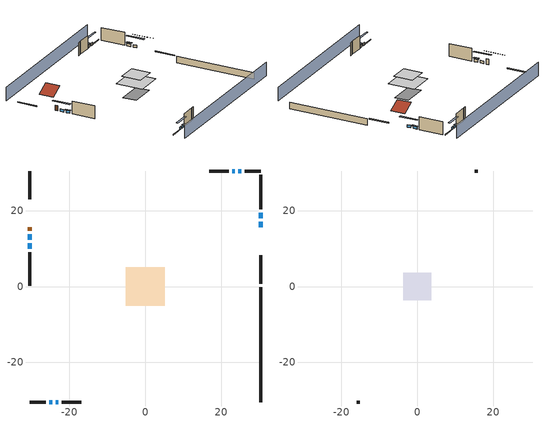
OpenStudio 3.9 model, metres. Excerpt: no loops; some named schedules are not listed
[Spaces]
conditioned space 1
 floor foundation (Slab1 construction): -4.86,-2.7 -4.86,2.7 4.86,2.7 4.86,-2.7 z-2.13
 floor adiabatic (AdiabaticFloorConstruction): -5.13,-5.13 -5.13,5.13 5.13,5.13 5.13,-5.13 z2.74
 wall outside (Wall1 construction): 30.41,20.34 30.41,29.48 z0.3:5.18
 wall outside (Wall2 construction): -21.92,-30.41 -16.84,-30.41 z0.3:5.18
 wall outside (Wall3 construction): -30.41,9.02 -30.41,0.25 z0.3:5.18
 wall outside (Wall4 construction): 21.92,30.41 16.84,30.41 z0.3:5.18
 wall outside (RimJoist1 construction): 30.41,0.79 30.41,8.28 z0.3:0.61
 wall outside (RimJoist2 construction): -30.41,-30.41 -26.23,-30.41 z0.3:0.61
 wall outside (RimJoist3 construction): -30.41,30.41 -30.41,22.91 z0.3:0.61
 wall outside (RimJoist4 construction): 30.41,30.41 26.23,30.41 z0.3:0.61
 wall outside (AdiabaticWallConstruction): 30.41,15.56 30.41,17.02 / 30.41,17.95 30.41,19.41 z0.3:1.28; -25.31,-30.41 -24.54,-30.41 / -23.62,-30.41 -22.85,-30.41 / 25.31,30.41 24.54,30.41 / 23.62,30.41 22.85,30.41 z0.3:1.34; -30.41,13.79 -30.41,12.37 z0.3:1.25; -30.41,11.45 -30.41,9.95 z0.3:1.31
 wall outside (AdiabaticWallConstruction 1): -30.41,15.63 -30.41,14.72 z0.3:2.34
 wall foundation (FoundationWall1 construction): 30.41,-30.41 30.41,-0.14 z-2.13:0.3
 window (WindowConstruction): 30.41,15.56 30.41,17.02 z0.3:1.28
 window (WindowConstruction 1): 30.41,17.95 30.41,19.41 z0.3:1.28
 window (WindowConstruction 2): -25.31,-30.41 -24.54,-30.41 z0.3:1.34
 window (WindowConstruction 3): -23.61,-30.41 -22.85,-30.41 z0.3:1.34
 window (WindowConstruction 4): -30.41,13.79 -30.41,12.37 z0.3:1.25
 window (WindowConstruction 5): -30.41,11.44 -30.41,9.95 z0.3:1.31
 window (WindowConstruction 6): 25.31,30.41 24.54,30.41 z0.3:1.34
 window (WindowConstruction 7): 23.61,30.41 22.85,30.41 z0.3:1.34
 door (Door): -30.41,15.63 -30.41,14.72 z0.3:2.34
 ceiling adiabatic (AdiabaticFloorConstruction): 5.13,-5.13 5.13,5.13 -5.13,5.13 -5.13,-5.13 z2.74
attic - vented 1
 floor to conditioned space 1 (Floor1 construction Reversed): -3.63,-3.63 -3.63,3.63 3.63,3.63 3.63,-3.63 z5.18
 wall outside (Wall5 construction): -15.91,-30.41 -15.17,-30.41 z0.3:5.18
 wall outside (Wall6 construction): 15.91,30.41 15.17,30.41 z0.3:5.18
 roof outside (Roof1 construction): 30.41,14.63,5.18 25.56,14.63,7.61 25.56,9.21,7.61 30.41,9.21,5.18
 roof outside (Roof2 construction): -30.41,16.56,5.18 -25.56,16.56,7.61 -25.56,21.98,7.61 -30.41,21.98,5.18
shading: 30.41,34.98 -30.41,34.98 / -30.41,-34.98 30.41,-34.98 z0:5.18; 30.41,19.76 30.41,12.82 31.02,12.82 31.02,19.76 z4.02; 30.41,19.71 30.41,17.64 31.02,17.64 31.02,19.71 z1.58; -21.8,-30.41 -28.05,-30.41 -28.05,-31.02 -21.8,-31.02 z4.08; -22.55,-30.41 -23.92,-30.41 -23.92,-31.02 -22.55,-31.02 z1.65; -30.41,9.63 -30.41,16.53 -31.02,16.53 -31.02,9.63 z3.99; -30.41,9.64 -30.41,11.75 -31.02,11.75 -31.02,9.64 z1.62; 21.8,30.41 28.05,30.41 28.05,31.02 21.8,31.02 z4.08; 22.55,30.41 23.92,30.41 23.92,31.02 22.55,31.02 z1.65
[Site]
Portland Intl Arpt_OR: Latitude {deg}=45.59; Longitude {deg}=-122.6; Time Zone {hr}=-8; Elevation {m}=33; Terrain=Suburbs; Keep Site Location Information=Yes
[Site:GroundTemperature:Shallow]
10.2558, 8.96328, 8.85977, 9.47314, 11.9355, 14.3863, 16.5111, 17.8571, 17.9714, 16.8767, 14.8061, 12.4304
[Site:WaterMainsTemperature]
Calculation Method=Schedule; Temperature Schedule=mains temperature schedule
[Building]
Building 1
[Material] Roughness=Rough
Name | Thickness {m} | Conductivity {W/m-K} | Density {kg/m3} | Specific Heat {J/kg-K} | Thermal Absorptance | Solar Absorptance | Visible Absorptance
asphalt or fiberglass shingles | 0.00635 | 0.162714 | 1121.4 | 1465.45 | 0.9 | 0.85 | 0.85
roof rigid ins | 0.00281632 | 0.029427 | 32.04 | 1214.23 | 0.9 | 0.7 | 0.7
osb sheathing 0.5 in. | 0.0127 | 0.115458 | 512.64 | 1214.23 | 0.9 | 0.6 | 0.6
wood siding | 0.0254 | 0.102417 | 544.68 | 1172.36 | 0.9 | 0.85 | 0.85
osb sheathing 0.5 in. 1 | 0.0127 | 0.115458 | 512.64 | 1214.23 | 0.9 | 0.7 | 0.7
wall stud and cavity | 0.1397 | 0.550994 | 139.0536 | 1170.24 | 0.9 | 0.7 | 0.7
gypsum board | 0.0127 | 0.160291 | 801 | 837.4 | 0.9 | 0.6 | 0.6
wall stud and cavity 1 | 0.1397 | 0.727959 | 139.0536 | 1170.24 | 0.9 | 0.6 | 0.6
rim joist stud and cavity | 0.0508 | 0.178688 | 50.32683 | 1063.81 | 0.9 | 0.6 | 0.6
ceiling loosefill ins | 0.169333 | 0.0480833 | 16.02 | 1046.75 | 0.9 | 0.7 | 0.7
ceiling stud and cavity | 0.1397 | 0.0824711 | 65.682 | 1177.47 | 0.9 | 0.7 | 0.7
concrete 8.0 in. | 0.2032 | 1.803125 | 2242.8 | 837.4 | 0.9 | 0.7 | 0.7
gypsum board 1 | 0.0127 | 0.160291 | 801 | 837.4 | 0.9 | 0.7 | 0.7
concrete 4.0 in. | 0.1016 | 1.803125 | 2242.8 | 837.4 | 0.9 | 0.7 | 0.7
floor covering | 0.0127 | 0.0450781 | 54.468 | 1339.84 | 0.9 | 0.9 | 0.9
wood siding 1; wood siding 2 | 0.0254 | 0.102417 | 544.68 | 1172.36
wall rigid ins; floor rigid ins | 0.512978 | 0.029427 | 32.04 | 1214.23 | 0.9 | 0.7 | 0.7
wall stud and cavity 2 | 0.0889 | 0.380278 | 52.3479 | 1209.89 | 0.9 | 0.7 | 0.7
door material | 0.04445 | 0.0612267 | 512.64 | 1214.23 | 0.9 | 0.7 | 0.7
floor stud and cavity | 0.1397 | 1.75129 | 37.0049 | 1207.88 | 0.9 | 0.7 | 0.7
osb sheathing 0.75 in. | 0.01905 | 0.115458 | 512.64 | 1214.23 | 0.9 | 0.7 | 0.7
floor covering 1 | 0.0127 | 0.0433444 | 54.468 | 1339.84 | 0.9 | 0.6 | 0.6
wall stud and cavity 3 | 0.0889 | 0.391764 | 83.0341 | 1211.67 | 0.9 | 0.7 | 0.7
furniture material conditioned space 1 | 0.1524 | 0.115458 | 640.8 | 1214.23 | 0.9 | 0.6 | 0.6
[Construction]
Roof1 construction; Roof2 construction: asphalt or fiberglass shingles, roof rigid ins, osb sheathing 0.5 in.
Wall1 construction; Wall2 construction; Wall3 construction; Wall4 construction: wood siding, osb sheathing 0.5 in. 1, wall stud and cavity, gypsum board
Wall5 construction; Wall6 construction: wood siding, osb sheathing 0.5 in. 1, wall stud and cavity 1
RimJoist1 construction; RimJoist2 construction; RimJoist3 construction; RimJoist4 construction: wood siding, rim joist stud and cavity
Floor1 construction Reversed: gypsum board, ceiling stud and cavity, ceiling loosefill ins
FoundationWall1 construction: concrete 8.0 in., gypsum board 1
Slab1 construction: concrete 4.0 in., floor covering
WindowConstruction; WindowConstruction 1; WindowConstruction 2; WindowConstruction 3; WindowConstruction 4; WindowConstruction 5; WindowConstruction 6; WindowConstruction 7: WindowMaterial
AdiabaticWallConstruction: wood siding 1, wall rigid ins, wall stud and cavity 2, gypsum board
Door: door material
AdiabaticWallConstruction 1: wood siding 2, wall rigid ins, wall stud and cavity 2, gypsum board
AdiabaticFloorConstruction: floor stud and cavity, floor rigid ins, osb sheathing 0.75 in., floor covering 1
PartitionWallConstruction: gypsum board, wall stud and cavity 3, gypsum board
furniture construction conditioned space 1: furniture material conditioned space 1
[WindowMaterial:SimpleGlazingSystem]
WindowMaterial: U-Factor {W/m2-K}=4.76952; Solar Heat Gain Coefficient=0.63
[ThermalZone] Multiplier=1; Use Ideal Air Loads=No
Name | Volume {m3} | Thermostat
conditioned space | 384.656 | conditioned space temperature setpoint
attic - vented | 28.4206
[Sizing:Zone]
attic - vented: Zone Cooling Design Supply Air Temperature Input Method=SupplyAirTemperature; Zone Cooling Design Supply Air Temperature {C}=14; Zone Cooling Design Supply Air Temperature Difference {deltaC}=11.11; Zone Heating Design Supply Air Temperature Input Method=SupplyAirTemperature; Zone Heating Design Supply Air Temperature {C}=40; Zone Heating Design Supply Air Temperature Difference {deltaC}=11.11; Zone Cooling Design Supply Air Humidity Ratio {kg-H2O/kg-air}=0.0085; Zone Heating Design Supply Air Humidity Ratio {kg-H2O/kg-air}=0.008; Cooling Design Air Flow Method=DesignDay; Heating Design Air Flow Method=DesignDay; Account for Dedicated Outdoor Air System=No; Dedicated Outdoor Air System Control Strategy=NeutralSupplyAir; Dedicated Outdoor Air Low Setpoint Temperature for Design {C}=autosize; Dedicated Outdoor Air High Setpoint Temperature for Design {C}=autosize; Zone Load Sizing Method=Sensible Load Only No Latent Load; Zone Latent Cooling Design Supply Air Humidity Ratio Input Method=HumidityRatioDifference; Zone Cooling Design Supply Air Humidity Ratio Difference {kgWater/kgDryAir}=0.005; Zone Latent Heating Design Supply Air Humidity Ratio Input Method=HumidityRatioDifference; Zone Humidification Design Supply Air Humidity Ratio Difference {kgWater/kgDryAir}=0.005; Sizing Option=Coincident
[Space]
Name | Thermal Zone | Volume {m3}
conditioned space 1 | conditioned space | 384.656
attic - vented 1 | attic - vented | 28.4206
[ThermostatSetpoint:DualSetpoint]
conditioned space temperature setpoint: Heating Setpoint Temperature Schedule=heating setpoint; Cooling Setpoint Temperature Schedule=cooling setpoint; Temperature Difference Between Cutout And Setpoint {deltaC}=0
[Foundation:Kiva]
Foundation Kiva 1: Initial Indoor Air Temperature {C}=15.5556; Wall Height Above Grade {m}=0.3048; Wall Depth Below Slab {m}=0.2032
[Foundation:Kiva:Settings]
Soil Conductivity {W/m-K}=1.3848; Soil Density {kg/m3}=1842.3; Soil Specific Heat {J/kg-K}=418.7; Ground Solar Absorptivity=0.9; Ground Thermal Absorptivity=0.9; Ground Surface Roughness {m}=0.03; Far-Field Width {m}=40; Deep-Ground Boundary Condition=ZeroFlux; Deep-Ground Depth {m}=40; Minimum Cell Dimension {m}=0.2; Maximum Cell Growth Coefficient=3; Simulation Timestep=Timestep
[SurfaceProperty:ExposedFoundationPerimeter]
Slab1: Exposed Perimeter Calculation Method=TotalExposedPerimeter; Total Exposed Perimeter {m}=30.26664
[SurfaceProperty:IncidentSolarMultiplier] Incident Solar Multiplier=1; Incident Solar Multiplier Schedule=trans schedule winter=0.85 summer=0.7
Window1; Window2; Window3; Window4; Window5; Window6; Window7; Window8
[InternalMass:Definition] Design Level Calculation Method=SurfaceArea
Name | Construction | Surface Area {m2}
partition wall mass | PartitionWallConstruction | 157.749
furniture mass conditioned space 1 | furniture construction conditioned space 1 | 63.09974
[InternalMass] Space or SpaceType=conditioned space 1; Multiplier=1
Name | Internal Mass Definition
partition wall mass | partition wall mass
furniture mass conditioned space 1 | furniture mass conditioned space 1
[Fan:SystemModel]
central ac and furnace supply fan: Availability Schedule=Always On Discrete; Design Maximum Air Flow Rate {m3/s}=0.381805; Speed Control Method=Discrete; Electric Power Minimum Flow Rate Fraction=0.2; Design Pressure Rise {Pa}=500; Motor Efficiency=1; Motor In Air Stream Fraction=1; Design Electric Power Consumption {W}=autosize; Design Power Sizing Method=PowerPerFlow; Electric Power Per Unit Flow Rate {W/(m3/s)}=1059.44; Electric Power Per Unit Flow Rate Per Unit Pressure {W-s/m3-Pa}=1.66667; Fan Total Efficiency=0.7; Motor Loss Radiative Fraction=0; Speed Flow Fraction 1=0.84549; Speed Electric Power Fraction 1=0.6044; Speed Flow Fraction 2=1; Speed Electric Power Fraction 2=1
[EnergyManagementSystem:Sensor]
Name | Output Variable or Output Meter Index Key | Output Variable or Output Meter
central_ac_and_furnace_supply_fan_s; central_ac_and_furnace_supply_fan_s_1 | central ac and furnace supply fan | Fan Electricity Energy
water_heater_T_set | water heater setpoint | Schedule Value
out_pb_s |  | Site Outdoor Air Barometric Pressure
out_wt_s |  | Site Outdoor Air Humidity Ratio
site_vw_s |  | Site Wind Speed
cool_season | cooling season schedule | Schedule Value
central_ac_and_furnace_airloop_Fan_RTF_s | central ac and furnace supply fan | Fan Runtime Fraction Speed 1
central_ac_and_furnace_airloop_Fan_RTF_s_1 | central ac and furnace supply fan | Fan Runtime Fraction Speed 2
natural_vent_s | natural vent schedule | Schedule Value
htg_sp_s | heating setpoint | Schedule Value
clg_sp_s | cooling setpoint | Schedule Value
mech_vent_range_fan_0_sch_s | mech vent range fan 0 schedule | Schedule Value
mech_vent_bath_fan_0_sch_s | mech vent bath fan 0 schedule | Schedule Value
clothes_dryer_exhaust_0_sch_s | clothes_dryer | Schedule Value
htg_load_cond |  | Heating:EnergyTransfer:Zone:CONDITIONED SPACE
clg_load_cond |  | Cooling:EnergyTransfer:Zone:CONDITIONED SPACE
s_conv | Floor1 | Surface Inside Face Convection Heat Gain Energy
s_ig | Floor1 | Surface Inside Face Internal Gains Radiation Heat Gain Energy
s_sol | Floor1 | Surface Inside Face Solar Radiation Heat Gain Energy
s_lgt | Floor1 | Surface Inside Face Lights Radiation Heat Gain Energy
s_surf | Floor1 | Surface Inside Face Net Surface Thermal Radiation Heat Gain Energy
s_conv_1 | FoundationWall1 | Surface Inside Face Convection Heat Gain Energy
s_ig_1 | FoundationWall1 | Surface Inside Face Internal Gains Radiation Heat Gain Energy
s_sol_1 | FoundationWall1 | Surface Inside Face Solar Radiation Heat Gain Energy
s_lgt_1 | FoundationWall1 | Surface Inside Face Lights Radiation Heat Gain Energy
s_surf_1 | FoundationWall1 | Surface Inside Face Net Surface Thermal Radiation Heat Gain Energy
s_conv_2 | inferred conditioned ceiling | Surface Inside Face Convection Heat Gain Energy
s_ig_2 | inferred conditioned ceiling | Surface Inside Face Internal Gains Radiation Heat Gain Energy
s_sol_2 | inferred conditioned ceiling | Surface Inside Face Solar Radiation Heat Gain Energy
s_lgt_2 | inferred conditioned ceiling | Surface Inside Face Lights Radiation Heat Gain Energy
s_surf_2 | inferred conditioned ceiling | Surface Inside Face Net Surface Thermal Radiation Heat Gain Energy
s_conv_3 | inferred conditioned floor | Surface Inside Face Convection Heat Gain Energy
s_ig_3 | inferred conditioned floor | Surface Inside Face Internal Gains Radiation Heat Gain Energy
s_sol_3 | inferred conditioned floor | Surface Inside Face Solar Radiation Heat Gain Energy
s_lgt_3 | inferred conditioned floor | Surface Inside Face Lights Radiation Heat Gain Energy
s_surf_3 | inferred conditioned floor | Surface Inside Face Net Surface Thermal Radiation Heat Gain Energy
s_conv_4 | RimJoist1 | Surface Inside Face Convection Heat Gain Energy
s_ig_4 | RimJoist1 | Surface Inside Face Internal Gains Radiation Heat Gain Energy
s_sol_4 | RimJoist1 | Surface Inside Face Solar Radiation Heat Gain Energy
s_lgt_4 | RimJoist1 | Surface Inside Face Lights Radiation Heat Gain Energy
s_surf_4 | RimJoist1 | Surface Inside Face Net Surface Thermal Radiation Heat Gain Energy
s_conv_5 | RimJoist2 | Surface Inside Face Convection Heat Gain Energy
s_ig_5 | RimJoist2 | Surface Inside Face Internal Gains Radiation Heat Gain Energy
s_sol_5 | RimJoist2 | Surface Inside Face Solar Radiation Heat Gain Energy
s_lgt_5 | RimJoist2 | Surface Inside Face Lights Radiation Heat Gain Energy
s_surf_5 | RimJoist2 | Surface Inside Face Net Surface Thermal Radiation Heat Gain Energy
s_conv_6 | RimJoist3 | Surface Inside Face Convection Heat Gain Energy
s_ig_6 | RimJoist3 | Surface Inside Face Internal Gains Radiation Heat Gain Energy
s_sol_6 | RimJoist3 | Surface Inside Face Solar Radiation Heat Gain Energy
s_lgt_6 | RimJoist3 | Surface Inside Face Lights Radiation Heat Gain Energy
s_surf_6 | RimJoist3 | Surface Inside Face Net Surface Thermal Radiation Heat Gain Energy
s_conv_7 | RimJoist4 | Surface Inside Face Convection Heat Gain Energy
s_ig_7 | RimJoist4 | Surface Inside Face Internal Gains Radiation Heat Gain Energy
s_sol_7 | RimJoist4 | Surface Inside Face Solar Radiation Heat Gain Energy
s_lgt_7 | RimJoist4 | Surface Inside Face Lights Radiation Heat Gain Energy
s_surf_7 | RimJoist4 | Surface Inside Face Net Surface Thermal Radiation Heat Gain Energy
s_conv_8 | Slab1 | Surface Inside Face Convection Heat Gain Energy
s_ig_8 | Slab1 | Surface Inside Face Internal Gains Radiation Heat Gain Energy
s_sol_8 | Slab1 | Surface Inside Face Solar Radiation Heat Gain Energy
s_lgt_8 | Slab1 | Surface Inside Face Lights Radiation Heat Gain Energy
s_surf_8 | Slab1 | Surface Inside Face Net Surface Thermal Radiation Heat Gain Energy
ss_sol | Door1 | Surface Inside Face Solar Radiation Heat Gain Energy
ss_lgt | Door1 | Surface Inside Face Lights Radiation Heat Gain Energy
ss_conv | Door1 | Surface Inside Face Convection Heat Gain Energy
ss_ig | Door1 | Surface Inside Face Internal Gains Radiation Heat Gain Energy
ss_surf | Door1 | Surface Inside Face Net Surface Thermal Radiation Heat Gain Energy
ss_conv_1 | Window1 | Surface Inside Face Convection Heat Gain Energy
ss_ig_1 | Window1 | Surface Inside Face Internal Gains Radiation Heat Gain Energy
ss_surf_1 | Window1 | Surface Inside Face Net Surface Thermal Radiation Heat Gain Energy
ss_trans_in | Window1 | Surface Window Transmitted Solar Radiation Rate
ss_back_out | Window1 | Surface Window Shortwave from Zone Back Out Window Heat Transfer Rate
ss_trans_out | Window1 | Surface Inside Face Initial Transmitted Diffuse Transmitted Out Window Solar Radiation Rate
ss_conv_2 | Window2 | Surface Inside Face Convection Heat Gain Energy
ss_ig_2 | Window2 | Surface Inside Face Internal Gains Radiation Heat Gain Energy
ss_surf_2 | Window2 | Surface Inside Face Net Surface Thermal Radiation Heat Gain Energy
ss_trans_in_1 | Window2 | Surface Window Transmitted Solar Radiation Rate
ss_back_out_1 | Window2 | Surface Window Shortwave from Zone Back Out Window Heat Transfer Rate
ss_trans_out_1 | Window2 | Surface Inside Face Initial Transmitted Diffuse Transmitted Out Window Solar Radiation Rate
ss_conv_3 | Window3 | Surface Inside Face Convection Heat Gain Energy
ss_ig_3 | Window3 | Surface Inside Face Internal Gains Radiation Heat Gain Energy
ss_surf_3 | Window3 | Surface Inside Face Net Surface Thermal Radiation Heat Gain Energy
ss_trans_in_2 | Window3 | Surface Window Transmitted Solar Radiation Rate
ss_back_out_2 | Window3 | Surface Window Shortwave from Zone Back Out Window Heat Transfer Rate
ss_trans_out_2 | Window3 | Surface Inside Face Initial Transmitted Diffuse Transmitted Out Window Solar Radiation Rate
ss_conv_4 | Window4 | Surface Inside Face Convection Heat Gain Energy
ss_ig_4 | Window4 | Surface Inside Face Internal Gains Radiation Heat Gain Energy
ss_surf_4 | Window4 | Surface Inside Face Net Surface Thermal Radiation Heat Gain Energy
ss_trans_in_3 | Window4 | Surface Window Transmitted Solar Radiation Rate
ss_back_out_3 | Window4 | Surface Window Shortwave from Zone Back Out Window Heat Transfer Rate
ss_trans_out_3 | Window4 | Surface Inside Face Initial Transmitted Diffuse Transmitted Out Window Solar Radiation Rate
ss_conv_5 | Window5 | Surface Inside Face Convection Heat Gain Energy
ss_ig_5 | Window5 | Surface Inside Face Internal Gains Radiation Heat Gain Energy
ss_surf_5 | Window5 | Surface Inside Face Net Surface Thermal Radiation Heat Gain Energy
ss_trans_in_4 | Window5 | Surface Window Transmitted Solar Radiation Rate
ss_back_out_4 | Window5 | Surface Window Shortwave from Zone Back Out Window Heat Transfer Rate
ss_trans_out_4 | Window5 | Surface Inside Face Initial Transmitted Diffuse Transmitted Out Window Solar Radiation Rate
ss_conv_6 | Window6 | Surface Inside Face Convection Heat Gain Energy
ss_ig_6 | Window6 | Surface Inside Face Internal Gains Radiation Heat Gain Energy
ss_surf_6 | Window6 | Surface Inside Face Net Surface Thermal Radiation Heat Gain Energy
ss_trans_in_5 | Window6 | Surface Window Transmitted Solar Radiation Rate
ss_back_out_5 | Window6 | Surface Window Shortwave from Zone Back Out Window Heat Transfer Rate
ss_trans_out_5 | Window6 | Surface Inside Face Initial Transmitted Diffuse Transmitted Out Window Solar Radiation Rate
ss_conv_7 | Window7 | Surface Inside Face Convection Heat Gain Energy
ss_ig_7 | Window7 | Surface Inside Face Internal Gains Radiation Heat Gain Energy
ss_surf_7 | Window7 | Surface Inside Face Net Surface Thermal Radiation Heat Gain Energy
ss_trans_in_6 | Window7 | Surface Window Transmitted Solar Radiation Rate
ss_back_out_6 | Window7 | Surface Window Shortwave from Zone Back Out Window Heat Transfer Rate
ss_trans_out_6 | Window7 | Surface Inside Face Initial Transmitted Diffuse Transmitted Out Window Solar Radiation Rate
ss_conv_8 | Window8 | Surface Inside Face Convection Heat Gain Energy
ss_ig_8 | Window8 | Surface Inside Face Internal Gains Radiation Heat Gain Energy
ss_surf_8 | Window8 | Surface Inside Face Net Surface Thermal Radiation Heat Gain Energy
ss_trans_in_7 | Window8 | Surface Window Transmitted Solar Radiation Rate
ss_back_out_7 | Window8 | Surface Window Shortwave from Zone Back Out Window Heat Transfer Rate
ss_trans_out_7 | Window8 | Surface Inside Face Initial Transmitted Diffuse Transmitted Out Window Solar Radiation Rate
s_conv_9 | Wall1 | Surface Inside Face Convection Heat Gain Energy
s_ig_9 | Wall1 | Surface Inside Face Internal Gains Radiation Heat Gain Energy
s_sol_9 | Wall1 | Surface Inside Face Solar Radiation Heat Gain Energy
s_lgt_9 | Wall1 | Surface Inside Face Lights Radiation Heat Gain Energy
s_surf_9 | Wall1 | Surface Inside Face Net Surface Thermal Radiation Heat Gain Energy
s_conv_10 | Wall2 | Surface Inside Face Convection Heat Gain Energy
s_ig_10 | Wall2 | Surface Inside Face Internal Gains Radiation Heat Gain Energy
s_sol_10 | Wall2 | Surface Inside Face Solar Radiation Heat Gain Energy
s_lgt_10 | Wall2 | Surface Inside Face Lights Radiation Heat Gain Energy
s_surf_10 | Wall2 | Surface Inside Face Net Surface Thermal Radiation Heat Gain Energy
s_conv_11 | Wall3 | Surface Inside Face Convection Heat Gain Energy
s_ig_11 | Wall3 | Surface Inside Face Internal Gains Radiation Heat Gain Energy
s_sol_11 | Wall3 | Surface Inside Face Solar Radiation Heat Gain Energy
s_lgt_11 | Wall3 | Surface Inside Face Lights Radiation Heat Gain Energy
s_surf_11 | Wall3 | Surface Inside Face Net Surface Thermal Radiation Heat Gain Energy
s_conv_12 | Wall4 | Surface Inside Face Convection Heat Gain Energy
s_ig_12 | Wall4 | Surface Inside Face Internal Gains Radiation Heat Gain Energy
[ElectricEquipment:Definition] Design Level Calculation Method=EquipmentLevel
Name | Design Level {W} | Fraction Latent | Fraction Radiant | Fraction Lost
ceiling fan | 18.5185 | 0 | 0.558 | 0
clothes washer | 340.514 | 0.03 | 0.162 | 0.7
clothes dryer | 2465.49 | 0.015 | 0.081 | 0.85
dishwasher | 458.008 | 0.3 | 0.18 | 0.4
fridge | 51.9007 | 0 | 0.6 | 0
freezer | 194.914 | 0 | 0.6 | 0
cooking range | 1573.93 | 0.08 | 0.432 | 0.2
misc tv | 777.988 | 0 | 0.6 | 0
misc plug loads | 638.407 | 0.021 | 0.558 | 0.049
whole house fan; mech vent house fan | 0 | 0 | 0 | 1
mech vent house fan cfis | 0 | 0 | 0 | 0
mech vent range fan 0 | 30 | 0 | 0 | 1
mech vent bath fan 0 | 15 | 0 | 0 | 1
[ElectricEquipment] Space or SpaceType=conditioned space 1
Name | Electric Equipment Definition | Schedule
ceiling fan | ceiling fan | ceiling_fan
clothes washer | clothes washer | clothes_washer
clothes dryer | clothes dryer | clothes_dryer
dishwasher | dishwasher | dishwasher
fridge | fridge | fridge schedule
freezer | freezer | freezer schedule
cooking range | cooking range | cooking_range
misc tv | misc tv | plug_loads_tv
misc plug loads | misc plug loads | plug_loads_other
whole house fan | whole house fan | Always On Discrete
mech vent house fan | mech vent house fan | mech vent house fan schedule
mech vent house fan cfis | mech vent house fan cfis | mech vent house fan cfis schedule
mech vent range fan 0 | mech vent range fan 0 | mech vent range fan 0 schedule
mech vent bath fan 0 | mech vent bath fan 0 | mech vent bath fan 0 schedule
[OtherEquipment:Definition] Design Level Calculation Method=EquipmentLevel
Name | Design Level {W} | Fraction Latent | Fraction Radiant | Fraction Lost
water heater sens; mech vent house fan sensible load | 0 | 0 | 0 | 0
water heater lat; mech vent house fan latent load | 0 | 1 | 0 | 0
water heater energy adjustment1 | 0.01 | 0 | 0 | 1
clothes dryer 2 | 0 | 0.015 | 0.081 | 0.85
cooking range 2 | 0 | 0.08 | 0.432 | 0.2
general water use sensible | -43.4886 | 0 | 0.6 | 0
general water use latent | 44.1266 | 1 | 0 | 0
[OtherEquipment] Space or SpaceType=conditioned space 1
Name | Other Equipment Definition | Schedule | Fuel Type
water heater sens | water heater sens | Always On Discrete
water heater lat | water heater lat | Always On Discrete
water heater energy adjustment1 | water heater energy adjustment1 | Always On Discrete | Electricity
clothes dryer 1 | clothes dryer 2 | clothes_dryer | Electricity
cooking range 1 | cooking range 2 | cooking_range | Electricity
general water use sensible | general water use sensible | general water use schedule
general water use latent | general water use latent | general water use schedule
mech vent house fan sensible load | mech vent house fan sensible load | Always On Discrete
mech vent house fan latent load | mech vent house fan latent load | Always On Discrete
[WaterUse:Equipment:Definition]
Name | Peak Flow Rate {m3/s}
clothes washer | 2.50225e-06
dishwasher | 7.42074e-06
[Lights:Definition]
interior lighting: Design Level Calculation Method=LightingLevel; Lighting Level {W}=297.842; Fraction Radiant=0.6; Fraction Visible=0.2; Return Air Fraction=0
[Lights]
interior lighting: Lights Definition=interior lighting; Space or SpaceType=conditioned space 1; Schedule=lighting_interior; Fraction Replaceable=1
[Exterior:Lights:Definition]
exterior lighting: Design Level {W}=10.6381
[Exterior:Lights]
exterior lighting: Exterior Lights Definition=exterior lighting; Schedule=exterior lighting schedule
[People:Definition]
occupants: Number of People Calculation Method=People; Number of People {people}=2; Fraction Radiant=0.314171; Sensible Heat Fraction=0.56303; Carbon Dioxide Generation Rate {m3/s-W}=0; Enable ASHRAE 55 Comfort Warnings=No; Mean Radiant Temperature Calculation Type=EnclosureAveraged
[People]
occupants: People Definition=occupants; Space or SpaceType=conditioned space 1; Number of People Schedule=occupants; Activity Level Schedule=occupants activity schedule; Multiplier=1
[SpaceInfiltration:DesignFlowRate] Space or SpaceType=conditioned space 1; Schedule=Always On Discrete; Design Flow Rate Calculation Method=Flow/Space; Design Flow Rate {m3/s}=0
natural vent flow; whole house fan flow; infil flow
[ZoneMixing]
whole house fan mix: Zone or Space=attic - vented; Schedule=Always On Continuous; Design Flow Rate Calculation Method=Flow/Zone; Design Flow Rate {m3/s}=0; Source Zone or Space=conditioned space
[SpaceInfiltration:EffectiveLeakageArea]
infil attic - vented 1: Space or SpaceType=attic - vented 1; Schedule=Always On Discrete; Effective Air Leakage Area {cm2}=1752.6; Stack Coefficient=0.000112754; Wind Coefficient=4.08208e-05
